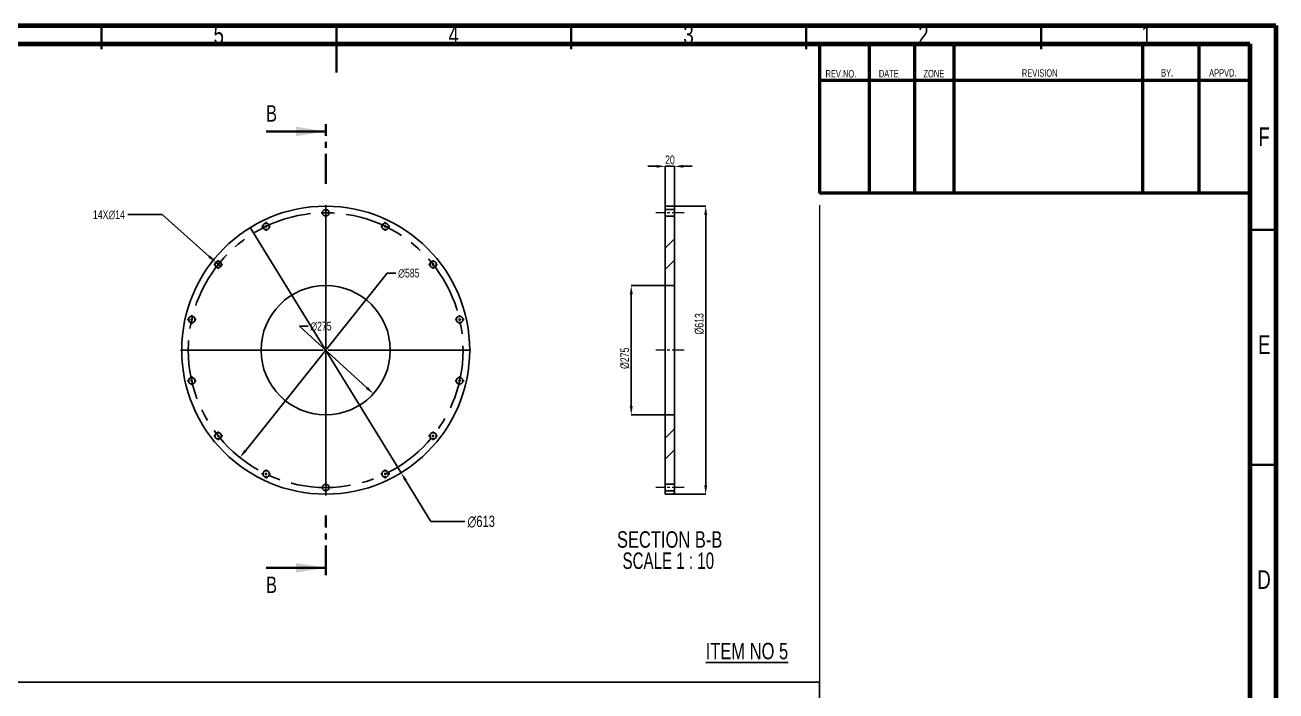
# Model space of a CAD drawing. Header units: millimetres. Extents: x 122 to 2816, y -707 to 556.
# Drawn here: x 1623.9 to 1890.1, y 235.4 to 377.1 of the extents above; entities that cross this region are included whole.
import ezdxf

# ---------------------------------------------------------------- set-up
doc = ezdxf.new("R2010")
doc.units = ezdxf.units.MM
doc.header["$PDSIZE"] = -1
doc.linetypes.add('CENTER', pattern=[10.16, 6.35, -1.27, 1.27, -1.27])
doc.linetypes.add('CENTERX2', pattern=[20.32, 12.7, -2.54, 2.54, -2.54])
doc.layers.add('FORMAT', color=7, linetype='Continuous')
doc.styles.add('SLDTEXTSTYLE10', font='TXT', dxfattribs={"width": 0.6875})
doc.styles.add('SLDTEXTSTYLE7', font='TXT', dxfattribs={"width": 0.75})
doc.dimstyles.new('SLDDIMSTYLE18', dxfattribs={"dimtxt": 1.852083, "dimasz": 1.852083, "dimexe": 0, "dimexo": 0.625, "dimgap": 0.463021, "dimtad": 1, "dimdec": 0, "dimlfac": 10, "dimrnd": 1e-09, "dimzin": 12, "dimtxsty": 'SLDTEXTSTYLE7', "dimsah": 1, "dimcen": 2.5, "dimazin": 3, "dimtfac": 1, "dimtdec": 0, "dimtmove": 0, "dimatfit": 3, "dimfrac": 2, "dimtzin": 12})
doc.dimstyles.new('SLDDIMSTYLE19', dxfattribs={"dimtxt": 1.852083, "dimasz": 1.852083, "dimexe": 0, "dimexo": 0.625, "dimgap": 0.463021, "dimtad": 1, "dimdec": 0, "dimlfac": 10, "dimrnd": 1e-09, "dimzin": 12, "dimtxsty": 'SLDTEXTSTYLE7', "dimsah": 1, "dimcen": 0, "dimazin": 3, "dimtfac": 1, "dimtdec": 0, "dimtmove": 0, "dimatfit": 3, "dimfrac": 2, "dimtzin": 12})
doc.dimstyles.new('SLDDIMSTYLE20', dxfattribs={"dimtxt": 1.852083, "dimasz": 1.852083, "dimexe": 0, "dimexo": 0.625, "dimgap": 0.463021, "dimtad": 1, "dimdec": 0, "dimlfac": 10, "dimrnd": 1e-09, "dimzin": 12, "dimtxsty": 'SLDTEXTSTYLE7', "dimblk1": 'NONE', "dimsah": 1, "dimcen": 0, "dimazin": 3, "dimtfac": 1, "dimtdec": 0, "dimtmove": 0, "dimatfit": 3, "dimldrblk": 'NONE', "dimfrac": 2, "dimtzin": 12})
doc.dimstyles.new('SLDDIMSTYLE21', dxfattribs={"dimtxt": 1.852083, "dimasz": 1.852083, "dimexe": 0, "dimexo": 0.625, "dimgap": 0.463021, "dimtad": 1, "dimdec": 0, "dimlfac": 10, "dimrnd": 1e-09, "dimzin": 12, "dimtxsty": 'SLDTEXTSTYLE7', "dimsah": 1, "dimcen": 2.5, "dimazin": 3, "dimtfac": 1, "dimtdec": 0, "dimtmove": 0, "dimatfit": 0, "dimfrac": 2, "dimtzin": 12})
doc.dimstyles.new('SLDDIMSTYLE22', dxfattribs={"dimtxt": 2.38125, "dimasz": 1.852083, "dimexe": 0, "dimexo": 0.625, "dimgap": 0.595313, "dimtad": 1, "dimdec": 0, "dimlfac": 10, "dimrnd": 1e-09, "dimzin": 12, "dimtxsty": 'SLDTEXTSTYLE7', "dimblk1": 'NONE', "dimsah": 1, "dimcen": 0, "dimazin": 3, "dimtfac": 1, "dimtdec": 0, "dimtmove": 0, "dimatfit": 3, "dimldrblk": 'NONE', "dimfrac": 2, "dimtzin": 12})
pattern_1 = [(45, (1475.141, 84.997), (-6.7352, 6.7352), []), (45, (1479.631, 84.997), (-6.7352, 6.7352), [])]

# ---------------------------------------------------------------- blocks, each defined once
blk = doc.blocks.new('*D1120')
at = {"layer": 'Defpoints', "color": 0}
for p in [(1706.12, 330.75), (1669.6, 285.05)]:
    blk.add_point(p, dxfattribs=at)
at = {"layer": 'FORMAT', "color": 0, "lineweight": -2}
for p, q in [((1700.97, 324.31), (1670.76, 286.5)), ((1702.82, 324.31), (1700.97, 324.31))]:
    blk.add_line(p, q, dxfattribs=at)
at = {"layer": 'FORMAT', "color": 0}
blk.add_solid([(1670.52, 286.69), (1671, 286.31), (1669.6, 285.05)], dxfattribs=at)
at = {"layer": 'FORMAT', "color": 0, "insert": (1703.29, 325.24), "char_height": 1.852, "attachment_point": 1, "style": 'SLDTEXTSTYLE7'}
blk.add_mtext('\\A1;∅585', dxfattribs=at)
blk = doc.blocks.new('*D1121')
at = {"layer": 'Defpoints', "color": 0}
for p in [(1671.81, 334.02), (1703.91, 281.79)]:
    blk.add_point(p, dxfattribs=at)
at = {"layer": 'FORMAT', "color": 0, "lineweight": -2}
for p, q in [((1671.81, 334.02), (1703.91, 281.79)), ((1710.25, 271.47), (1704.88, 280.21)), ((1717.47, 271.47), (1710.25, 271.47))]:
    blk.add_line(p, q, dxfattribs=at)
at = {"layer": 'FORMAT', "color": 0}
blk.add_solid([(1705.14, 280.38), (1704.62, 280.05), (1703.91, 281.79)], dxfattribs=at)
at = {"layer": 'FORMAT', "color": 0, "insert": (1718.06, 272.66), "char_height": 2.381, "attachment_point": 1, "style": 'SLDTEXTSTYLE7'}
blk.add_mtext('\\A1;∅613', dxfattribs=at)
blk = doc.blocks.new('_None')
blk = doc.blocks.new('*D1122')
at = {"layer": 'Defpoints', "color": 0}
for p in [(1664.47, 326.61), (1665.52, 325.68)]:
    blk.add_point(p, dxfattribs=at)
at = {"layer": 'FORMAT', "color": 0, "lineweight": -2}
for p, q in [((1645.72, 336.75), (1653.02, 336.75)), ((1653.02, 336.75), (1663.08, 327.83)), ((1665.52, 325.68), (1664.47, 326.61))]:
    blk.add_line(p, q, dxfattribs=at)
at = {"layer": 'FORMAT', "color": 0}
blk.add_solid([(1663.29, 328.06), (1662.88, 327.6), (1664.47, 326.61)], dxfattribs=at)
at = {"layer": 'FORMAT', "color": 0, "insert": (1638.31, 337.68), "char_height": 1.852, "attachment_point": 1, "style": 'SLDTEXTSTYLE7'}
blk.add_mtext('\\A1;14X∅14', dxfattribs=at)
blk = doc.blocks.new('*D1123')
at = {"layer": 'Defpoints', "color": 0}
for p in [(1677.72, 317.19), (1698.01, 298.62)]:
    blk.add_point(p, dxfattribs=at)
at = {"layer": 'FORMAT', "color": 0, "lineweight": -2}
for p, q in [((1684.13, 313.01), (1682.28, 313.01)), ((1682.28, 313.01), (1696.64, 299.87))]:
    blk.add_line(p, q, dxfattribs=at)
at = {"layer": 'FORMAT', "color": 0}
blk.add_solid([(1696.85, 300.1), (1696.43, 299.65), (1698.01, 298.62)], dxfattribs=at)
at = {"layer": 'FORMAT', "color": 0, "insert": (1684.59, 313.94), "char_height": 1.852, "attachment_point": 1, "style": 'SLDTEXTSTYLE7'}
blk.add_mtext('\\A1;∅275', dxfattribs=at)
blk = doc.blocks.new('SW_CENTERMARKSYMBOL_16')
at = {"layer": 'FORMAT', "color": 0}
for p, q in [((-0.5, 0), (-0.95, 0)), ((0, 0), (-0.25, 0)), ((0, 0.5), (0, 0.95)), ((0, 0), (0, 0.25)), ((0, 0), (0, -0.25)), ((0, 0), (0.25, 0)), ((0.5, 0), (0.95, 0)), ((0, -0.5), (0, -0.95))]:
    blk.add_line(p, q, dxfattribs=at)
blk = doc.blocks.new('SW_CENTERMARKSYMBOL_17')
at = {"layer": 'FORMAT', "color": 0}
for p, q in [((-0.5, 0), (-0.95, 0)), ((0, 0), (-0.25, 0)), ((0, 0.5), (0, 0.95)), ((0, 0), (0, 0.25)), ((0, 0), (0, -0.25)), ((0, 0), (0.25, 0)), ((0.5, 0), (0.95, 0)), ((0, -0.5), (0, -0.95))]:
    blk.add_line(p, q, dxfattribs=at)
blk = doc.blocks.new('SW_CENTERMARKSYMBOL_18')
at = {"layer": 'FORMAT', "color": 0}
for p, q in [((-0.5, 0), (-0.95, 0)), ((0, 0), (-0.25, 0)), ((0, 0.5), (0, 0.95)), ((0, 0), (0, 0.25)), ((0, 0), (0, -0.25)), ((0, 0), (0.25, 0)), ((0.5, 0), (0.95, 0)), ((0, -0.5), (0, -0.95))]:
    blk.add_line(p, q, dxfattribs=at)
blk = doc.blocks.new('SW_CENTERMARKSYMBOL_19')
at = {"layer": 'FORMAT', "color": 0}
for p, q in [((-0.5, 0), (-0.95, 0)), ((0, 0), (-0.25, 0)), ((0, 0.5), (0, 0.95)), ((0, 0), (0, 0.25)), ((0, 0), (0, -0.25)), ((0, 0), (0.25, 0)), ((0.5, 0), (0.95, 0)), ((0, -0.5), (0, -0.95))]:
    blk.add_line(p, q, dxfattribs=at)
blk = doc.blocks.new('SW_CENTERMARKSYMBOL_20')
at = {"layer": 'FORMAT', "color": 0}
for p, q in [((-0.5, 0), (-0.95, 0)), ((0, 0), (-0.25, 0)), ((0, 0.5), (0, 0.95)), ((0, 0), (0, 0.25)), ((0, 0), (0, -0.25)), ((0, 0), (0.25, 0)), ((0.5, 0), (0.95, 0)), ((0, -0.5), (0, -0.95))]:
    blk.add_line(p, q, dxfattribs=at)
blk = doc.blocks.new('SW_CENTERMARKSYMBOL_21')
at = {"layer": 'FORMAT', "color": 0}
for p, q in [((-0.5, 0), (-0.95, 0)), ((0, 0), (-0.25, 0)), ((0, 0.5), (0, 0.95)), ((0, 0), (0, 0.25)), ((0, 0), (0, -0.25)), ((0, 0), (0.25, 0)), ((0.5, 0), (0.95, 0)), ((0, -0.5), (0, -0.95))]:
    blk.add_line(p, q, dxfattribs=at)
blk = doc.blocks.new('SW_CENTERMARKSYMBOL_22')
at = {"layer": 'FORMAT', "color": 0}
for p, q in [((-0.5, 0), (-0.95, 0)), ((0, 0), (-0.25, 0)), ((0, 0.5), (0, 0.95)), ((0, 0), (0, 0.25)), ((0, 0), (0, -0.25)), ((0, 0), (0.25, 0)), ((0.5, 0), (0.95, 0)), ((0, -0.5), (0, -0.95))]:
    blk.add_line(p, q, dxfattribs=at)
blk = doc.blocks.new('SW_CENTERMARKSYMBOL_23')
at = {"layer": 'FORMAT', "color": 0}
for p, q in [((-0.5, 0), (-0.95, 0)), ((0, 0), (-0.25, 0)), ((0, 0.5), (0, 0.95)), ((0, 0), (0, 0.25)), ((0, 0), (0, -0.25)), ((0, 0), (0.25, 0)), ((0.5, 0), (0.95, 0)), ((0, -0.5), (0, -0.95))]:
    blk.add_line(p, q, dxfattribs=at)
blk = doc.blocks.new('SW_CENTERMARKSYMBOL_24')
at = {"layer": 'FORMAT', "color": 0}
for p, q in [((-0.5, 0), (-0.95, 0)), ((0, 0), (-0.25, 0)), ((0, 0.5), (0, 0.95)), ((0, 0), (0, 0.25)), ((0, 0), (0, -0.25)), ((0, 0), (0.25, 0)), ((0.5, 0), (0.95, 0)), ((0, -0.5), (0, -0.95))]:
    blk.add_line(p, q, dxfattribs=at)
blk = doc.blocks.new('SW_CENTERMARKSYMBOL_25')
at = {"layer": 'FORMAT', "color": 0}
for p, q in [((-0.5, 0), (-0.95, 0)), ((0, 0), (-0.25, 0)), ((0, 0.5), (0, 0.95)), ((0, 0), (0, 0.25)), ((0, 0), (0, -0.25)), ((0, 0), (0.25, 0)), ((0.5, 0), (0.95, 0)), ((0, -0.5), (0, -0.95))]:
    blk.add_line(p, q, dxfattribs=at)
blk = doc.blocks.new('SW_CENTERMARKSYMBOL_26')
at = {"layer": 'FORMAT', "color": 0}
for p, q in [((-0.5, 0), (-0.95, 0)), ((0, 0), (-0.25, 0)), ((0, 0.5), (0, 0.95)), ((0, 0), (0, 0.25)), ((0, 0), (0, -0.25)), ((0, 0), (0.25, 0)), ((0.5, 0), (0.95, 0)), ((0, -0.5), (0, -0.95))]:
    blk.add_line(p, q, dxfattribs=at)
blk = doc.blocks.new('SW_CENTERMARKSYMBOL_27')
at = {"layer": 'FORMAT', "color": 0}
for p, q in [((-0.5, 0), (-0.95, 0)), ((0, 0), (-0.25, 0)), ((0, 0.5), (0, 0.95)), ((0, 0), (0, 0.25)), ((0, 0), (0, -0.25)), ((0, 0), (0.25, 0)), ((0.5, 0), (0.95, 0)), ((0, -0.5), (0, -0.95))]:
    blk.add_line(p, q, dxfattribs=at)
blk = doc.blocks.new('SW_CENTERMARKSYMBOL_28')
at = {"layer": 'FORMAT', "color": 0}
for p, q in [((-0.5, 0), (-0.95, 0)), ((0, 0), (-0.25, 0)), ((0, 0.5), (0, 0.95)), ((0, 0), (0, 0.25)), ((0, 0), (0, -0.25)), ((0, 0), (0.25, 0)), ((0.5, 0), (0.95, 0)), ((0, -0.5), (0, -0.95))]:
    blk.add_line(p, q, dxfattribs=at)
blk = doc.blocks.new('SW_CENTERMARKSYMBOL_29')
at = {"layer": 'FORMAT', "color": 0}
for p, q in [((-0.5, 0), (-0.95, 0)), ((0, 0), (-0.25, 0)), ((0, 0.5), (0, 0.95)), ((0, 0), (0, 0.25)), ((0, 0), (0, -0.25)), ((0, 0), (0.25, 0)), ((0.5, 0), (0.95, 0)), ((0, -0.5), (0, -0.95))]:
    blk.add_line(p, q, dxfattribs=at)
blk = doc.blocks.new('SW_CENTERMARKSYMBOL_30')
at = {"layer": 'FORMAT', "color": 0}
for p, q in [((0, 0.5), (0, 30.9)), ((-0.5, 0), (-30.9, 0)), ((0, 0), (-0.25, 0)), ((0, 0), (0, 0.25)), ((0, 0), (0, -0.25)), ((0, 0), (0.25, 0)), ((0.5, 0), (30.9, 0)), ((0, -0.5), (0, -30.9))]:
    blk.add_line(p, q, dxfattribs=at)
blk = doc.blocks.new('*D1132')
at = {"layer": 'Defpoints', "color": 0}
for p in [(1762.14, 347.04), (1760.14, 338.55), (1762.14, 338.55)]:
    blk.add_point(p, dxfattribs=at)
at = {"layer": 'FORMAT', "color": 0, "lineweight": -2}
for p, q in [((1758.29, 347.04), (1756.43, 347.04)), ((1760.14, 338.62), (1760.14, 347.04)), ((1760.14, 347.04), (1762.14, 347.04)), ((1762.14, 338.62), (1762.14, 347.04)), ((1763.99, 347.04), (1765.84, 347.04))]:
    blk.add_line(p, q, dxfattribs=at)
at = {"layer": 'FORMAT', "color": 0}
for points in [[(1758.29, 347.35), (1758.29, 346.73), (1760.14, 347.04)], [(1763.99, 347.35), (1763.99, 346.73), (1762.14, 347.04)]]:
    blk.add_solid(points, dxfattribs=at)
at = {"layer": 'FORMAT', "color": 0, "insert": (1761.14, 349.35), "char_height": 1.852, "attachment_point": 2, "style": 'SLDTEXTSTYLE7'}
blk.add_mtext('\\A1;20', dxfattribs=at)
blk = doc.blocks.new('*D1133')
at = {"layer": 'Defpoints', "color": 0}
for p in [(1762.14, 338.55), (1762.14, 277.25), (1768.75, 277.25)]:
    blk.add_point(p, dxfattribs=at)
at = {"layer": 'FORMAT', "color": 0, "lineweight": -2}
for p, q in [((1762.2, 338.55), (1768.75, 338.55)), ((1768.75, 336.7), (1768.75, 279.11)), ((1762.2, 277.25), (1768.75, 277.25))]:
    blk.add_line(p, q, dxfattribs=at)
at = {"layer": 'FORMAT', "color": 0}
for points in [[(1768.44, 336.7), (1769.06, 336.7), (1768.75, 338.55)], [(1768.44, 279.11), (1769.06, 279.11), (1768.75, 277.25)]]:
    blk.add_solid(points, dxfattribs=at)
at = {"layer": 'FORMAT', "color": 0, "insert": (1766.43, 313.5), "char_height": 1.852, "attachment_point": 2, "rotation": 90, "style": 'SLDTEXTSTYLE7'}
blk.add_mtext('\\A1;%%c613', dxfattribs=at)
blk = doc.blocks.new('*D1134')
at = {"layer": 'Defpoints', "color": 0}
for p in [(1760.14, 321.65), (1752.9, 294.15), (1760.14, 294.15)]:
    blk.add_point(p, dxfattribs=at)
at = {"layer": 'FORMAT', "color": 0, "lineweight": -2}
for p, q in [((1760.08, 321.65), (1752.9, 321.65)), ((1752.9, 319.8), (1752.9, 296.01)), ((1760.08, 294.15), (1752.9, 294.15))]:
    blk.add_line(p, q, dxfattribs=at)
at = {"layer": 'FORMAT', "color": 0}
for points in [[(1752.59, 319.8), (1753.21, 319.8), (1752.9, 321.65)], [(1752.59, 296.01), (1753.21, 296.01), (1752.9, 294.15)]]:
    blk.add_solid(points, dxfattribs=at)
at = {"layer": 'FORMAT', "color": 0, "insert": (1750.58, 306.18), "char_height": 1.852, "attachment_point": 2, "rotation": 90, "style": 'SLDTEXTSTYLE7'}
blk.add_mtext('\\A1;%%c275', dxfattribs=at)
blk = doc.blocks.new('SW_NOTE_0_53')
at = {"layer": 'FORMAT', "color": 0, "char_height": 3.5, "attachment_point": 2}
for s, insert, style in [('SECTION B-B', (13.62, 4.51), 'SLDTEXTSTYLE7'), ('SCALE 1 : 10', (13.34, -0.01), 'SLDTEXTSTYLE10')]:
    blk.add_mtext(s, dxfattribs=dict(at, insert=insert, style=style))

msp = doc.modelspace()

# ---------------------------------------------------------------- hatches: boundary and pattern name
at = {"layer": 'FORMAT', "linetype": 'Continuous', "lineweight": 18}
h = msp.add_hatch(dxfattribs=at)
h.set_pattern_fill('ANSI32', color=256, style=0)
h.set_pattern_definition(pattern_1)
h.paths.add_polyline_path([(1760.138114, 337.854135), (1762.138114, 337.854135), (1762.138114, 338.554135), (1760.138114, 338.554135)], flags=0)
h = msp.add_hatch(dxfattribs=at)
h.set_pattern_fill('ANSI32', color=256, style=0)
h.set_pattern_definition(pattern_1)
h.paths.add_polyline_path([(1760.138114, 321.654135), (1762.138114, 321.654135), (1762.138114, 336.454135), (1760.138114, 336.454135)], flags=0)
h = msp.add_hatch(dxfattribs=at)
h.set_pattern_fill('ANSI32', color=256, style=0)
h.set_pattern_definition(pattern_1)
h.paths.add_polyline_path([(1760.138114, 279.354135), (1762.138114, 279.354135), (1762.138114, 294.154135), (1760.138114, 294.154135)], flags=0)
h = msp.add_hatch(dxfattribs=at)
h.set_pattern_fill('ANSI32', color=256, style=0)
h.set_pattern_definition(pattern_1)
h.paths.add_polyline_path([(1760.138114, 277.254135), (1762.138114, 277.254135), (1762.138114, 277.954135), (1760.138114, 277.954135)], flags=0)

# ---------------------------------------------------------------- linework, layer by layer
at = {"color": 7, "linetype": 'Continuous', "lineweight": 70}
for p, q in [((1490.140775, 376.996906), (1890.140775, 376.996906)), ((1890.140775, 376.996906), (1890.140775, 89.996906)), ((1495.140775, 373.130431), (1884.543247, 373.130431)), ((1884.543247, 373.130431), (1884.543247, 96.130431))]:
    msp.add_line(p, q, dxfattribs=at)
at = {"color": 7, "linetype": 'Continuous', "lineweight": 35}
for p, q in [((1640.140775, 371.996906), (1640.140775, 376.996906)), ((1690.140775, 376.997906), (1690.140775, 366.995906)), ((1690.140775, 371.996906), (1690.140775, 376.996906)), ((1740.140775, 371.996906), (1740.140775, 376.996906)), ((1790.140775, 371.996906), (1790.140775, 376.996906)), ((1840.140775, 371.996906), (1840.140775, 376.996906)), ((1675.16035, 354.455936), (1687.86035, 354.455936)), ((1885.140775, 333.496906), (1890.140775, 333.496906)), ((1885.140775, 283.496906), (1890.140775, 283.496906)), ((1675.16035, 261.585914), (1687.86035, 261.585914))]:
    msp.add_line(p, q, dxfattribs=at)
at = {"color": 7, "linetype": 'Continuous', "lineweight": 50}
for p, q in [((1792.983636, 373.130431), (1792.983636, 341.307512)), ((1803.559574, 373.130431), (1803.559574, 341.444217)), ((1813.218985, 373.130431), (1813.218985, 341.307492)), ((1821.576432, 373.130431), (1821.576432, 341.307512)), ((1861.693117, 373.130431), (1861.693117, 341.307512)), ((1873.729729, 373.130431), (1873.729729, 341.307492)), ((1884.543247, 365.31471), (1792.983636, 365.31471)), ((1884.543247, 341.307512), (1792.983636, 341.307512))]:
    msp.add_line(p, q, dxfattribs=at)
at = {"color": 7, "linetype": 'CENTER', "lineweight": 35}
for p, q in [((1687.86035, 343.343436), (1687.86035, 356.043436)), ((1687.86035, 259.998414), (1687.86035, 272.704764))]:
    msp.add_line(p, q, dxfattribs=at)
at = {"color": 7, "linetype": 'Continuous', "lineweight": 25}
for p, q in [((1760.138114, 338.554135), (1762.138114, 338.554135)), ((1760.138114, 337.854135), (1760.138114, 338.554135)), ((1762.138114, 337.854135), (1762.138114, 338.554135)), ((1760.138114, 336.454135), (1760.138114, 337.854135)), ((1760.138114, 337.854135), (1762.138114, 337.854135)), ((1762.138114, 336.454135), (1760.138114, 336.454135)), ((1760.138114, 321.654135), (1760.138114, 336.454135)), ((1762.138114, 336.454135), (1762.138114, 337.854135)), ((1762.138114, 321.654135), (1762.138114, 336.454135)), ((1760.138114, 294.154135), (1760.138114, 321.654135)), ((1760.138114, 321.654135), (1762.138114, 321.654135)), ((1762.138114, 294.154135), (1762.138114, 321.654135)), ((1762.138114, 294.154135), (1760.138114, 294.154135)), ((1760.138114, 279.354135), (1760.138114, 294.154135)), ((1762.138114, 279.354135), (1762.138114, 294.154135)), ((1760.138114, 277.954135), (1760.138114, 279.354135)), ((1760.138114, 279.354135), (1762.138114, 279.354135)), ((1760.138114, 277.254135), (1760.138114, 277.954135)), ((1762.138114, 277.954135), (1760.138114, 277.954135)), ((1762.138114, 277.254135), (1760.138114, 277.254135)), ((1762.138114, 277.954135), (1762.138114, 279.354135)), ((1762.138114, 277.254135), (1762.138114, 277.954135))]:
    msp.add_line(p, q, dxfattribs=at)
at = {"color": 7, "linetype": 'Continuous', "lineweight": 18}
msp.add_line((1792.983636, 338.758626), (1793.009849, 237.220224), dxfattribs=at)
at = {"color": 7, "linetype": 'Continuous', "lineweight": 25}
for centre, radius in [((1687.86035, 307.904135), 30.65), ((1687.86035, 337.154135), 0.7), ((1675.169251, 334.257475), 0.7), ((1700.55145, 334.257475), 0.7), ((1664.99178, 326.141212), 0.7), ((1710.728921, 326.141212), 0.7), ((1687.86035, 307.904135), 13.75), ((1659.343709, 314.412873), 0.7), ((1716.376992, 314.412873), 0.7), ((1659.343709, 301.395398), 0.7), ((1716.376992, 301.395398), 0.7), ((1664.99178, 289.667059), 0.7), ((1710.728921, 289.667059), 0.7), ((1675.169251, 281.550796), 0.7), ((1700.55145, 281.550796), 0.7), ((1687.86035, 278.654135), 0.7)]:
    msp.add_circle(centre, radius, dxfattribs=at)
at = {"color": 7, "linetype": 'Continuous', "lineweight": 35}
for points in [[(1687.86035, 354.455936), (1681.51035, 355.471936), (1681.51035, 353.439936)], [(1687.86035, 261.585914), (1681.51035, 262.601914), (1681.51035, 260.569914)]]:
    msp.add_solid(points, dxfattribs=at)
at = {"layer": 'FORMAT', "linetype": 'CENTERX2', "lineweight": 18, "ltscale": 0.2}
for p, q in [((1764.138114, 337.154135), (1758.138114, 337.154135)), ((1764.138114, 307.904135), (1758.138114, 307.904135)), ((1764.138114, 278.654135), (1758.138114, 278.654135))]:
    msp.add_line(p, q, dxfattribs=at)
at = {"layer": 'FORMAT'}
for q in [(1619.30391, 237.220224), (1793.024796, 165.822294)]:
    msp.add_line((1793.009849, 237.220224), q, dxfattribs=at)
at = {"layer": 'FORMAT', "linetype": 'CENTERX2'}
msp.add_circle((1687.86035, 307.904135), 29.25, dxfattribs=at)

# ---------------------------------------------------------------- block references
at = {"layer": 'FORMAT'}
for name, p in [('SW_CENTERMARKSYMBOL_30', (1687.86035, 307.904135)), ('SW_CENTERMARKSYMBOL_16', (1687.86035, 337.154135)), ('SW_CENTERMARKSYMBOL_29', (1675.169251, 334.257475)), ('SW_CENTERMARKSYMBOL_17', (1700.55145, 334.257475)), ('SW_CENTERMARKSYMBOL_28', (1664.99178, 326.141212)), ('SW_CENTERMARKSYMBOL_18', (1710.728921, 326.141212)), ('SW_CENTERMARKSYMBOL_27', (1659.343709, 314.412873)), ('SW_CENTERMARKSYMBOL_19', (1716.376992, 314.412873)), ('SW_CENTERMARKSYMBOL_26', (1659.343709, 301.395398)), ('SW_CENTERMARKSYMBOL_20', (1716.376992, 301.395398)), ('SW_CENTERMARKSYMBOL_25', (1664.99178, 289.667059)), ('SW_CENTERMARKSYMBOL_21', (1710.728921, 289.667059)), ('SW_CENTERMARKSYMBOL_24', (1675.169251, 281.550796)), ('SW_CENTERMARKSYMBOL_22', (1700.55145, 281.550796)), ('SW_CENTERMARKSYMBOL_23', (1687.86035, 278.654135)), ('SW_NOTE_0_53', (1747.454087, 264.848441))]:
    msp.add_blockref(name, p, dxfattribs=at)

# ---------------------------------------------------------------- texts
at = {"color": 7, "linetype": 'Continuous', "lineweight": 0, "style": 'SLDTEXTSTYLE7'}
for s, insert, char_height, attachment_point in [('5', (1665.100812, 377.05706), 3.96875, 2), ('4', (1715.100812, 377.05706), 3.96875, 2), ('3', (1765.100812, 377.05706), 3.96875, 2), ('2', (1815.100812, 377.05706), 3.96875, 2), ('1', (1862.600812, 377.05706), 3.96875, 2), ('REV.NO.', (1794.256899, 367.533014), 1.5875, 1), ('DATE', (1805.609821, 367.562291), 1.5875, 1), ('ZONE', (1815.108146, 367.562291), 1.5875, 1), ('REVISION', (1836.04868, 367.689432), 1.5875, 1), ('BY.', (1865.701824, 367.718709), 1.5875, 1), ('APPVD.', (1875.912815, 367.718709), 1.5875, 1), ('F', (1887.598515, 355.30706), 3.96875, 2), ('E', (1887.648583, 311.05706), 3.96875, 2), ('D', (1887.593462, 261.05706), 3.96875, 2)]:
    msp.add_mtext(s, dxfattribs=dict(at, insert=insert, char_height=char_height, attachment_point=attachment_point))
at = {"color": 7, "linetype": 'Continuous', "char_height": 3.5, "attachment_point": 1, "style": 'SLDTEXTSTYLE7'}
for insert in [(1675.16035, 360.052633), (1675.16035, 259.722214)]:
    msp.add_mtext('B', dxfattribs=dict(at, insert=insert))
at = {"layer": 'FORMAT', "insert": (1768.75094, 245.604547), "char_height": 3.5, "attachment_point": 1, "style": 'SLDTEXTSTYLE7'}
msp.add_mtext('\\LITEM NO 5', dxfattribs=at)

# ---------------------------------------------------------------- dimensions: what is measured, and where the dimension line sits
at = {"layer": 'FORMAT'}
dim = msp.add_linear_dim(base=(1762.138114, 347.0395), p1=(1760.138114, 338.554135), p2=(1762.138114, 338.554135), dimstyle='SLDDIMSTYLE21', dxfattribs=at)
dim.commit()
dim.dimension.update_dxf_attribs({"geometry": '*D1132', "text_midpoint": (1761.138114, 347.0395), "dimtype": 160})
for base, p1, p2, picture, middle in [((1768.746865, 277.254135), (1762.138114, 338.554135), (1762.138114, 277.254135), '*D1133', (1768.746865, 313.499991)), ((1752.898763, 294.154135), (1760.138114, 321.654135), (1760.138114, 294.154135), '*D1134', (1752.898763, 306.181432))]:
    dim = msp.add_linear_dim(base=base, p1=p1, p2=p2, angle=90, text='%%c<>', dimstyle='SLDDIMSTYLE18', dxfattribs=at)
    dim.commit()
    dim.dimension.update_dxf_attribs({"geometry": picture, "text_midpoint": middle, "dimtype": 160})
dim = msp.add_diameter_dim_2p(p1=(1665.515716, 325.677002), p2=(1664.467843, 326.605422), text='14X<>', dimstyle='SLDDIMSTYLE20', dxfattribs=at)
dim.commit()
dim.dimension.update_dxf_attribs({"geometry": '*D1122', "text_midpoint": (1641.781347, 336.750692), "dimtype": 163})
for p1, p2, dimstyle, picture, middle in [((1671.810603, 334.015974), (1703.910098, 281.792297), 'SLDDIMSTYLE22', '*D1121', (1721.039965, 271.471913)), ((1706.120373, 330.754389), (1669.600328, 285.053882), 'SLDDIMSTYLE19', '*D1120', (1705.832471, 324.310249)), ((1677.715646, 317.185701), (1698.005055, 298.622569), 'SLDDIMSTYLE19', '*D1123', (1687.137776, 313.013302))]:
    dim = msp.add_diameter_dim_2p(p1=p1, p2=p2, dimstyle=dimstyle, dxfattribs=at)
    dim.commit()
    dim.dimension.update_dxf_attribs({"geometry": picture, "text_midpoint": middle, "dimtype": 163})

doc.saveas('drawing.dxf')
